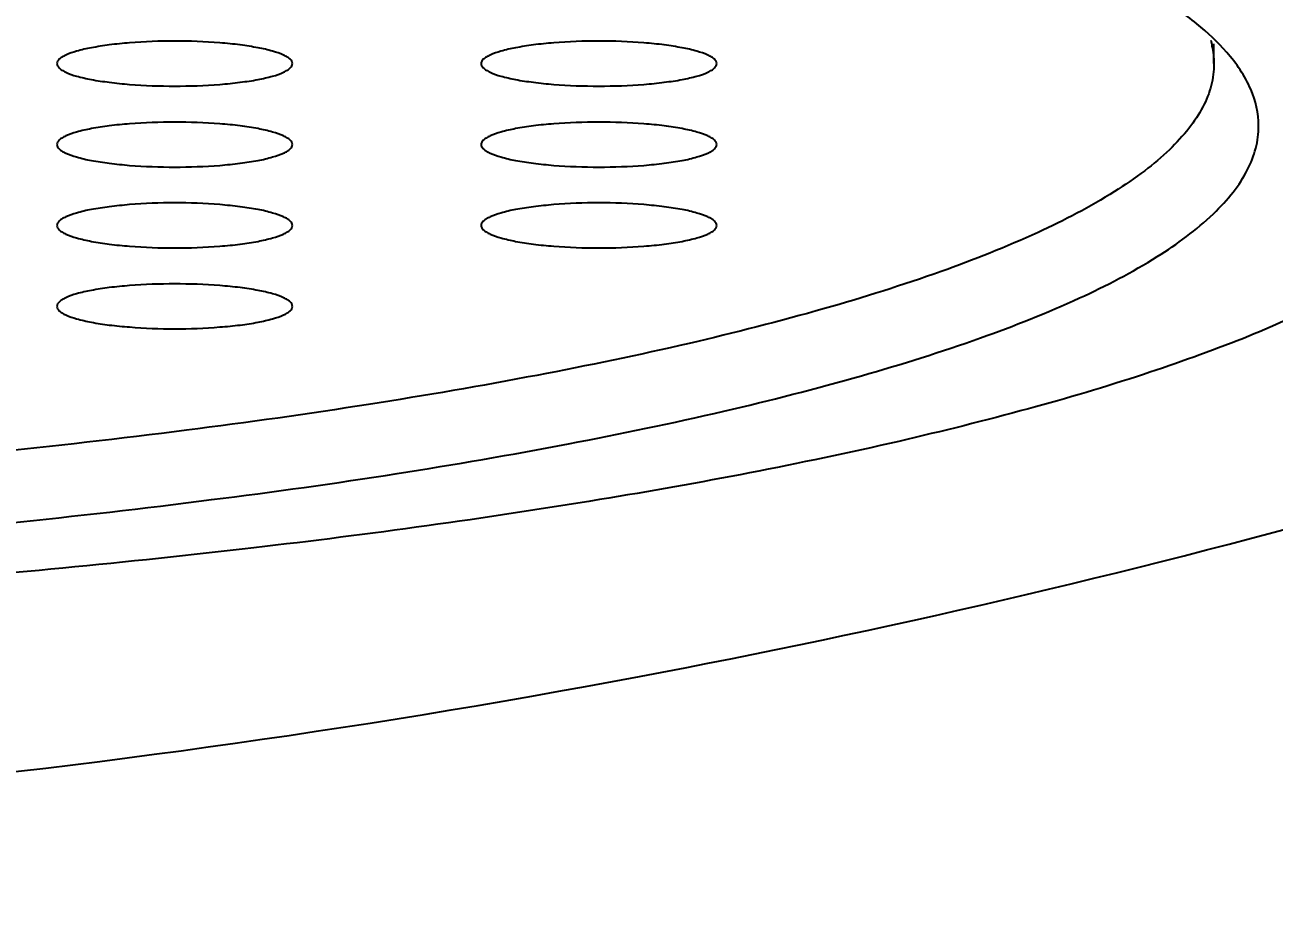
# Model space of a CAD drawing. Header units: millimetres. Extents: x 3817 to 4149, y 28263 to 28669.
# Drawn here: x 4086.34 to 4091.64, y 28547.47 to 28551.26 of the extents above; entities that cross this region are included whole.
import ezdxf

# ---------------------------------------------------------------- set-up
doc = ezdxf.new("R2010")
doc.units = ezdxf.units.MM
doc.styles.get("Standard").update_dxf_attribs({"font": ''})
doc.styles.get('Standard').set_extended_font_data('SimSun')
doc.dimstyles.new('副本 ISO-25-2bei', dxfattribs={"dimscale": 1.7, "dimtxt": 5, "dimasz": 5, "dimexe": 0.5, "dimexo": 0.625, "dimgap": 1, "dimtad": 1, "dimlfac": 0.0393, "dimdsep": 46, "dimtxsty": 'Standard', "dimcen": 2.5, "dimclrd": 1, "dimclre": 1, "dimclrt": 3, "dimadec": 0, "dimazin": 0, "dimtfac": 1, "dimtmove": 0, "dimatfit": 3, "dimfxl": 0, "dimarcsym": 0})

# ---------------------------------------------------------------- blocks, each defined once
blk = doc.blocks.new('*D6')
at = {"color": 1, "lineweight": -2, "transparency": 16777216}
for p, q in [((4082.6487, 28634.7321), (4148.4155, 28634.7321)), ((4147.5655, 28626.2321), (4147.5655, 28516.056)), ((4108.1262, 28507.556), (4148.4155, 28507.556))]:
    blk.add_line(p, q, dxfattribs=at)
at = {"color": 1, "transparency": 16777216}
for points in [[(4146.1489, 28626.2321), (4148.9822, 28626.2321), (4147.5655, 28634.7321)], [(4146.1489, 28516.056), (4148.9822, 28516.056), (4147.5655, 28507.556)]]:
    blk.add_solid(points, dxfattribs=at)
at = {"layer": 'Defpoints', "color": 0, "transparency": 16777216}
for p in [(4081.5862, 28634.7321), (4107.0637, 28507.556), (4147.5655, 28507.556)]:
    blk.add_point(p, dxfattribs=at)
at = {"color": 3, "transparency": 16777216, "insert": (4141.6155, 28571.144), "char_height": 8.5, "attachment_point": 5, "rotation": 90, "bg_fill": 3, "box_fill_scale": 1.1, "bg_fill_color": 256, "bg_fill_true_color": 13158600, "bg_fill_transparency": 0}
blk.add_mtext('127.2', dxfattribs=at)

msp = doc.modelspace()

# ---------------------------------------------------------------- linework, layer by layer
for points, knots in [([(4083.297, 28552.9053), (4084.01, 28552.8837), (4084.7219, 28552.8478), (4085.4328, 28552.7976), (4085.4328, 28552.7976), (4086.0935, 28552.7504), (4086.7541, 28552.6898), (4087.4127, 28552.6109), (4087.4127, 28552.6109), (4087.7153, 28552.5749), (4088.0169, 28552.5349), (4088.3185, 28552.4908), (4088.3185, 28552.4908), (4088.5986, 28552.4488), (4088.8786, 28552.4036), (4089.1577, 28552.3534), (4089.1577, 28552.3534), (4089.4121, 28552.3072), (4089.6665, 28552.2559), (4089.9188, 28552.2005), (4089.9188, 28552.2005), (4090.1455, 28552.1503), (4090.3723, 28552.0949), (4090.5959, 28552.0333), (4090.5959, 28552.0333), (4090.7939, 28551.98), (4090.9888, 28551.9205), (4091.1827, 28551.8548), (4091.1827, 28551.8548), (4091.3478, 28551.7984), (4091.512, 28551.7358), (4091.672, 28551.6661), (4091.672, 28551.6661), (4091.8043, 28551.6076), (4091.9346, 28551.543), (4092.0587, 28551.4681), (4092.0587, 28551.4681), (4092.1582, 28551.4086), (4092.2536, 28551.3419), (4092.3398, 28551.2639), (4092.3398, 28551.2639), (4092.3757, 28551.2321), (4092.4085, 28551.1972), (4092.4393, 28551.1603), (4092.4393, 28551.1603), (4092.467, 28551.1275), (4092.4916, 28551.0926), (4092.5122, 28551.0557), (4092.5122, 28551.0557), (4092.5306, 28551.0229), (4092.546, 28550.988), (4092.5573, 28550.951), (4092.5573, 28550.951), (4092.5665, 28550.9162), (4092.5727, 28550.8813), (4092.5737, 28550.8454), (4092.5737, 28550.8454), (4092.5747, 28550.8105), (4092.5706, 28550.7746), (4092.5635, 28550.7397), (4092.5635, 28550.7397), (4092.5542, 28550.7038), (4092.5409, 28550.6679), (4092.5245, 28550.6351), (4092.5245, 28550.6351), (4092.506, 28550.5982), (4092.4834, 28550.5633), (4092.4578, 28550.5304), (4092.4578, 28550.5304), (4092.4301, 28550.4935), (4092.3983, 28550.4586), (4092.3644, 28550.4258)], [0, 0, 0, 0, 0.055556, 0.055556, 0.055556, 0.055556, 0.111111, 0.111111, 0.111111, 0.111111, 0.166667, 0.166667, 0.166667, 0.166667, 0.222222, 0.222222, 0.222222, 0.222222, 0.277778, 0.277778, 0.277778, 0.277778, 0.333333, 0.333333, 0.333333, 0.333333, 0.388889, 0.388889, 0.388889, 0.388889, 0.444444, 0.444444, 0.444444, 0.444444, 0.5, 0.5, 0.5, 0.5, 0.555556, 0.555556, 0.555556, 0.555556, 0.611111, 0.611111, 0.611111, 0.611111, 0.666667, 0.666667, 0.666667, 0.666667, 0.722222, 0.722222, 0.722222, 0.722222, 0.777778, 0.777778, 0.777778, 0.777778, 0.833333, 0.833333, 0.833333, 0.833333, 0.888889, 0.888889, 0.888889, 0.888889, 0.944444, 0.944444, 0.944444, 0.944444, 1, 1, 1, 1]), ([(4091.4391, 28551.146), (4091.4012, 28551.1901), (4091.3581, 28551.2301), (4091.313, 28551.267), (4091.313, 28551.267), (4091.2596, 28551.3111), (4091.2032, 28551.3501), (4091.1447, 28551.387), (4091.1447, 28551.387), (4091.078, 28551.4291), (4091.0083, 28551.467), (4090.9375, 28551.504), (4090.9375, 28551.504), (4090.8565, 28551.545), (4090.7744, 28551.5819), (4090.6903, 28551.6178), (4090.6903, 28551.6178), (4090.4923, 28551.702), (4090.2892, 28551.7717), (4090.083, 28551.8353), (4090.083, 28551.8353), (4089.8357, 28551.9123), (4089.5854, 28551.9779), (4089.3331, 28552.0364), (4089.3331, 28552.0364), (4089.0417, 28552.1051), (4088.7484, 28552.1646), (4088.4539, 28552.218), (4088.4539, 28552.218), (4088.1226, 28552.2775), (4087.7912, 28552.3298), (4087.4589, 28552.3759), (4087.4589, 28552.3759), (4087.0947, 28552.4262), (4086.7305, 28552.4693), (4086.3653, 28552.5072), (4086.3653, 28552.5072), (4085.9745, 28552.5483), (4085.5826, 28552.5821), (4085.1907, 28552.6109)], [0, 0, 0, 0, 0.1, 0.1, 0.1, 0.1, 0.2, 0.2, 0.2, 0.2, 0.3, 0.3, 0.3, 0.3, 0.4, 0.4, 0.4, 0.4, 0.5, 0.5, 0.5, 0.5, 0.6, 0.6, 0.6, 0.6, 0.7, 0.7, 0.7, 0.7, 0.8, 0.8, 0.8, 0.8, 0.9, 0.9, 0.9, 0.9, 1, 1, 1, 1]), ([(4086.9778, 28551.1942), (4086.9141, 28551.1942), (4086.8505, 28551.1921), (4086.7869, 28551.187), (4086.7869, 28551.187), (4086.7582, 28551.1839), (4086.7295, 28551.1819), (4086.7008, 28551.1778), (4086.7008, 28551.1778), (4086.6751, 28551.1747), (4086.6495, 28551.1706), (4086.6249, 28551.1654), (4086.6249, 28551.1654), (4086.6033, 28551.1624), (4086.5828, 28551.1572), (4086.5623, 28551.1511), (4086.5623, 28551.1511), (4086.5469, 28551.147), (4086.5315, 28551.1418), (4086.5161, 28551.1347), (4086.5161, 28551.1347), (4086.511, 28551.1326), (4086.5048, 28551.1295), (4086.4997, 28551.1265), (4086.4997, 28551.1265), (4086.4956, 28551.1234), (4086.4915, 28551.1203), (4086.4884, 28551.1172), (4086.4884, 28551.1172), (4086.4833, 28551.1121), (4086.4782, 28551.1059), (4086.4782, 28551.0988)], [0, 0, 0, 0, 0.125, 0.125, 0.125, 0.125, 0.25, 0.25, 0.25, 0.25, 0.375, 0.375, 0.375, 0.375, 0.5, 0.5, 0.5, 0.5, 0.625, 0.625, 0.625, 0.625, 0.75, 0.75, 0.75, 0.75, 0.875, 0.875, 0.875, 0.875, 1, 1, 1, 1]), ([(4087.4773, 28551.0988), (4087.4773, 28551.1059), (4087.4732, 28551.1121), (4087.4681, 28551.1172), (4087.4681, 28551.1172), (4087.464, 28551.1203), (4087.4599, 28551.1234), (4087.4558, 28551.1265), (4087.4558, 28551.1265), (4087.4507, 28551.1295), (4087.4455, 28551.1326), (4087.4394, 28551.1347), (4087.4394, 28551.1347), (4087.425, 28551.1418), (4087.4096, 28551.147), (4087.3932, 28551.1511), (4087.3932, 28551.1511), (4087.3727, 28551.1572), (4087.3522, 28551.1624), (4087.3317, 28551.1654), (4087.3317, 28551.1654), (4087.306, 28551.1706), (4087.2814, 28551.1747), (4087.2558, 28551.1778), (4087.2558, 28551.1778), (4087.227, 28551.1819), (4087.1983, 28551.1839), (4087.1696, 28551.187), (4087.1696, 28551.187), (4087.106, 28551.1921), (4087.0414, 28551.1942), (4086.9778, 28551.1942)], [0, 0, 0, 0, 0.125, 0.125, 0.125, 0.125, 0.25, 0.25, 0.25, 0.25, 0.375, 0.375, 0.375, 0.375, 0.5, 0.5, 0.5, 0.5, 0.625, 0.625, 0.625, 0.625, 0.75, 0.75, 0.75, 0.75, 0.875, 0.875, 0.875, 0.875, 1, 1, 1, 1]), ([(4088.7771, 28551.1942), (4088.7124, 28551.1942), (4088.6488, 28551.1921), (4088.5852, 28551.187), (4088.5852, 28551.187), (4088.5565, 28551.1839), (4088.5278, 28551.1819), (4088.4991, 28551.1778), (4088.4991, 28551.1778), (4088.4734, 28551.1747), (4088.4488, 28551.1706), (4088.4232, 28551.1654), (4088.4232, 28551.1654), (4088.4026, 28551.1624), (4088.3821, 28551.1572), (4088.3616, 28551.1511), (4088.3616, 28551.1511), (4088.3452, 28551.147), (4088.3298, 28551.1418), (4088.3154, 28551.1347), (4088.3154, 28551.1347), (4088.3093, 28551.1326), (4088.3042, 28551.1295), (4088.299, 28551.1265), (4088.299, 28551.1265), (4088.2939, 28551.1234), (4088.2908, 28551.1203), (4088.2867, 28551.1172), (4088.2867, 28551.1172), (4088.2816, 28551.1121), (4088.2775, 28551.1059), (4088.2775, 28551.0988)], [0, 0, 0, 0, 0.125, 0.125, 0.125, 0.125, 0.25, 0.25, 0.25, 0.25, 0.375, 0.375, 0.375, 0.375, 0.5, 0.5, 0.5, 0.5, 0.625, 0.625, 0.625, 0.625, 0.75, 0.75, 0.75, 0.75, 0.875, 0.875, 0.875, 0.875, 1, 1, 1, 1]), ([(4089.2767, 28551.0988), (4089.2767, 28551.1059), (4089.2715, 28551.1121), (4089.2664, 28551.1172), (4089.2664, 28551.1172), (4089.2633, 28551.1203), (4089.2592, 28551.1234), (4089.2551, 28551.1265), (4089.2551, 28551.1265), (4089.25, 28551.1295), (4089.2438, 28551.1326), (4089.2387, 28551.1347), (4089.2387, 28551.1347), (4089.2233, 28551.1418), (4089.2079, 28551.147), (4089.1925, 28551.1511), (4089.1925, 28551.1511), (4089.172, 28551.1572), (4089.1505, 28551.1624), (4089.13, 28551.1654), (4089.13, 28551.1654), (4089.1053, 28551.1706), (4089.0797, 28551.1747), (4089.0541, 28551.1778), (4089.0541, 28551.1778), (4089.0253, 28551.1819), (4088.9966, 28551.1839), (4088.9679, 28551.187), (4088.9679, 28551.187), (4088.9043, 28551.1921), (4088.8407, 28551.1942), (4088.7771, 28551.1942)], [0, 0, 0, 0, 0.125, 0.125, 0.125, 0.125, 0.25, 0.25, 0.25, 0.25, 0.375, 0.375, 0.375, 0.375, 0.5, 0.5, 0.5, 0.5, 0.625, 0.625, 0.625, 0.625, 0.75, 0.75, 0.75, 0.75, 0.875, 0.875, 0.875, 0.875, 1, 1, 1, 1]), ([(4091.3714, 28551.1983), (4091.3735, 28551.1901), (4091.3755, 28551.1819), (4091.3766, 28551.1726), (4091.3766, 28551.1726), (4091.3817, 28551.149), (4091.3848, 28551.1234), (4091.3848, 28551.0988)], [0, 0, 0, 0, 0.5, 0.5, 0.5, 0.5, 1, 1, 1, 1]), ([(4091.5745, 28550.8341), (4091.5745, 28550.8874), (4091.5622, 28550.9408), (4091.5407, 28550.99), (4091.5407, 28550.99), (4091.5161, 28551.0475), (4091.4802, 28551.0998), (4091.4391, 28551.146)], [0, 0, 0, 0, 0.5, 0.5, 0.5, 0.5, 1, 1, 1, 1]), ([(4091.3848, 28551.0988), (4091.3848, 28551.068), (4091.3807, 28551.0362), (4091.3735, 28551.0064), (4091.3735, 28551.0064), (4091.3653, 28550.9746), (4091.353, 28550.9439), (4091.3376, 28550.9151), (4091.3376, 28550.9151), (4091.3212, 28550.8833), (4091.3006, 28550.8526), (4091.2791, 28550.8238), (4091.2791, 28550.8238), (4091.2535, 28550.792), (4091.2258, 28550.7623), (4091.196, 28550.7336), (4091.196, 28550.7336), (4091.1632, 28550.7018), (4091.1273, 28550.672), (4091.0914, 28550.6443), (4091.0914, 28550.6443), (4091.0493, 28550.6125), (4091.0062, 28550.5838), (4090.9631, 28550.5561), (4090.9631, 28550.5561), (4090.8595, 28550.4904), (4090.7498, 28550.434), (4090.639, 28550.3827), (4090.639, 28550.3827), (4090.5046, 28550.3212), (4090.3661, 28550.2668), (4090.2276, 28550.2165), (4090.2276, 28550.2165), (4090.0645, 28550.1591), (4089.8993, 28550.1068), (4089.7332, 28550.0596), (4089.7332, 28550.0596), (4089.5434, 28550.0052), (4089.3515, 28549.957), (4089.1597, 28549.9119), (4089.1597, 28549.9119), (4088.9453, 28549.8626), (4088.7299, 28549.8175), (4088.5134, 28549.7765), (4088.5134, 28549.7765), (4088.2765, 28549.7313), (4088.0395, 28549.6903), (4087.8005, 28549.6534), (4087.8005, 28549.6534), (4087.544, 28549.6123), (4087.2865, 28549.5764), (4087.028, 28549.5436), (4087.028, 28549.5436), (4086.4648, 28549.4718), (4085.8996, 28549.4154), (4085.3333, 28549.3712), (4085.3333, 28549.3712), (4084.7209, 28549.323), (4084.1075, 28549.2882), (4083.494, 28549.2646), (4083.494, 28549.2646), (4082.857, 28549.2399), (4082.2199, 28549.2287), (4081.5818, 28549.2287)], [0, 0, 0, 0, 0.0625, 0.0625, 0.0625, 0.0625, 0.125, 0.125, 0.125, 0.125, 0.1875, 0.1875, 0.1875, 0.1875, 0.25, 0.25, 0.25, 0.25, 0.3125, 0.3125, 0.3125, 0.3125, 0.375, 0.375, 0.375, 0.375, 0.4375, 0.4375, 0.4375, 0.4375, 0.5, 0.5, 0.5, 0.5, 0.5625, 0.5625, 0.5625, 0.5625, 0.625, 0.625, 0.625, 0.625, 0.6875, 0.6875, 0.6875, 0.6875, 0.75, 0.75, 0.75, 0.75, 0.8125, 0.8125, 0.8125, 0.8125, 0.875, 0.875, 0.875, 0.875, 0.9375, 0.9375, 0.9375, 0.9375, 1, 1, 1, 1]), ([(4086.4782, 28551.0988), (4086.4782, 28551.0916), (4086.4833, 28551.0854), (4086.4884, 28551.0803), (4086.4884, 28551.0803), (4086.4915, 28551.0762), (4086.4956, 28551.0731), (4086.4997, 28551.0711), (4086.4997, 28551.0711), (4086.5048, 28551.068), (4086.511, 28551.0649), (4086.5161, 28551.0618), (4086.5161, 28551.0618), (4086.5315, 28551.0547), (4086.5469, 28551.0495), (4086.5623, 28551.0454), (4086.5623, 28551.0454), (4086.5828, 28551.0403), (4086.6033, 28551.0352), (4086.6249, 28551.0311), (4086.6249, 28551.0311), (4086.6495, 28551.0259), (4086.6751, 28551.0229), (4086.7008, 28551.0198), (4086.7008, 28551.0198), (4086.7295, 28551.0157), (4086.7582, 28551.0126), (4086.7869, 28551.0105), (4086.7869, 28551.0105), (4086.8505, 28551.0054), (4086.9141, 28551.0034), (4086.9778, 28551.0034)], [0, 0, 0, 0, 0.125, 0.125, 0.125, 0.125, 0.25, 0.25, 0.25, 0.25, 0.375, 0.375, 0.375, 0.375, 0.5, 0.5, 0.5, 0.5, 0.625, 0.625, 0.625, 0.625, 0.75, 0.75, 0.75, 0.75, 0.875, 0.875, 0.875, 0.875, 1, 1, 1, 1]), ([(4086.9778, 28551.0034), (4087.0414, 28551.0034), (4087.106, 28551.0054), (4087.1696, 28551.0105), (4087.1696, 28551.0105), (4087.1983, 28551.0126), (4087.227, 28551.0157), (4087.2558, 28551.0198), (4087.2558, 28551.0198), (4087.2814, 28551.0229), (4087.306, 28551.0259), (4087.3317, 28551.0311), (4087.3317, 28551.0311), (4087.3522, 28551.0352), (4087.3727, 28551.0403), (4087.3932, 28551.0454), (4087.3932, 28551.0454), (4087.4096, 28551.0495), (4087.425, 28551.0547), (4087.4394, 28551.0618), (4087.4394, 28551.0618), (4087.4455, 28551.0649), (4087.4507, 28551.068), (4087.4558, 28551.0711), (4087.4558, 28551.0711), (4087.4599, 28551.0731), (4087.464, 28551.0762), (4087.4681, 28551.0803), (4087.4681, 28551.0803), (4087.4732, 28551.0854), (4087.4773, 28551.0916), (4087.4773, 28551.0988)], [0, 0, 0, 0, 0.125, 0.125, 0.125, 0.125, 0.25, 0.25, 0.25, 0.25, 0.375, 0.375, 0.375, 0.375, 0.5, 0.5, 0.5, 0.5, 0.625, 0.625, 0.625, 0.625, 0.75, 0.75, 0.75, 0.75, 0.875, 0.875, 0.875, 0.875, 1, 1, 1, 1]), ([(4088.2775, 28551.0988), (4088.2775, 28551.0916), (4088.2816, 28551.0854), (4088.2867, 28551.0803), (4088.2867, 28551.0803), (4088.2908, 28551.0762), (4088.2939, 28551.0731), (4088.299, 28551.0711), (4088.299, 28551.0711), (4088.3042, 28551.068), (4088.3093, 28551.0649), (4088.3154, 28551.0618), (4088.3154, 28551.0618), (4088.3298, 28551.0547), (4088.3452, 28551.0495), (4088.3616, 28551.0454), (4088.3616, 28551.0454), (4088.3821, 28551.0403), (4088.4026, 28551.0352), (4088.4232, 28551.0311), (4088.4232, 28551.0311), (4088.4488, 28551.0259), (4088.4734, 28551.0229), (4088.4991, 28551.0198), (4088.4991, 28551.0198), (4088.5278, 28551.0157), (4088.5565, 28551.0126), (4088.5852, 28551.0105), (4088.5852, 28551.0105), (4088.6488, 28551.0054), (4088.7124, 28551.0034), (4088.7771, 28551.0034)], [0, 0, 0, 0, 0.125, 0.125, 0.125, 0.125, 0.25, 0.25, 0.25, 0.25, 0.375, 0.375, 0.375, 0.375, 0.5, 0.5, 0.5, 0.5, 0.625, 0.625, 0.625, 0.625, 0.75, 0.75, 0.75, 0.75, 0.875, 0.875, 0.875, 0.875, 1, 1, 1, 1]), ([(4088.7771, 28551.0034), (4088.8407, 28551.0034), (4088.9043, 28551.0054), (4088.9679, 28551.0105), (4088.9679, 28551.0105), (4088.9966, 28551.0126), (4089.0253, 28551.0157), (4089.0541, 28551.0198), (4089.0541, 28551.0198), (4089.0797, 28551.0229), (4089.1053, 28551.0259), (4089.13, 28551.0311), (4089.13, 28551.0311), (4089.1505, 28551.0352), (4089.172, 28551.0403), (4089.1925, 28551.0454), (4089.1925, 28551.0454), (4089.2079, 28551.0495), (4089.2233, 28551.0547), (4089.2387, 28551.0618), (4089.2387, 28551.0618), (4089.2438, 28551.0649), (4089.25, 28551.068), (4089.2551, 28551.0711), (4089.2551, 28551.0711), (4089.2592, 28551.0731), (4089.2633, 28551.0762), (4089.2664, 28551.0803), (4089.2664, 28551.0803), (4089.2715, 28551.0854), (4089.2767, 28551.0916), (4089.2767, 28551.0988)], [0, 0, 0, 0, 0.125, 0.125, 0.125, 0.125, 0.25, 0.25, 0.25, 0.25, 0.375, 0.375, 0.375, 0.375, 0.5, 0.5, 0.5, 0.5, 0.625, 0.625, 0.625, 0.625, 0.75, 0.75, 0.75, 0.75, 0.875, 0.875, 0.875, 0.875, 1, 1, 1, 1]), ([(4081.5818, 28548.9281), (4082.2322, 28548.9281), (4082.8816, 28548.9394), (4083.5309, 28548.964), (4083.5309, 28548.964), (4084.1567, 28548.9876), (4084.7814, 28549.0235), (4085.4062, 28549.0727), (4085.4062, 28549.0727), (4085.9827, 28549.1179), (4086.5592, 28549.1753), (4087.1337, 28549.2492), (4087.1337, 28549.2492), (4087.3963, 28549.282), (4087.6589, 28549.3189), (4087.9215, 28549.36), (4087.9215, 28549.36), (4088.1636, 28549.3979), (4088.4067, 28549.44), (4088.6478, 28549.4861), (4088.6478, 28549.4861), (4088.8684, 28549.5282), (4089.0879, 28549.5733), (4089.3064, 28549.6246), (4089.3064, 28549.6246), (4089.5023, 28549.6698), (4089.6973, 28549.72), (4089.8901, 28549.7744), (4089.8901, 28549.7744), (4090.0604, 28549.8236), (4090.2286, 28549.876), (4090.3948, 28549.9355), (4090.3948, 28549.9355), (4090.5364, 28549.9857), (4090.6769, 28550.0411), (4090.8144, 28550.1047), (4090.8144, 28550.1047), (4090.9272, 28550.156), (4091.038, 28550.2135), (4091.1447, 28550.2801), (4091.1447, 28550.2801), (4091.2288, 28550.3335), (4091.3109, 28550.393), (4091.3827, 28550.4617), (4091.3827, 28550.4617), (4091.4125, 28550.4904), (4091.4412, 28550.5212), (4091.4668, 28550.554), (4091.4668, 28550.554), (4091.4894, 28550.5828), (4091.5099, 28550.6146), (4091.5263, 28550.6474), (4091.5263, 28550.6474), (4091.5417, 28550.6761), (4091.554, 28550.7079), (4091.5622, 28550.7397), (4091.5622, 28550.7397), (4091.5704, 28550.7705), (4091.5745, 28550.8023), (4091.5745, 28550.8341)], [0, 0, 0, 0, 0.066667, 0.066667, 0.066667, 0.066667, 0.133333, 0.133333, 0.133333, 0.133333, 0.2, 0.2, 0.2, 0.2, 0.266667, 0.266667, 0.266667, 0.266667, 0.333333, 0.333333, 0.333333, 0.333333, 0.4, 0.4, 0.4, 0.4, 0.466667, 0.466667, 0.466667, 0.466667, 0.533333, 0.533333, 0.533333, 0.533333, 0.6, 0.6, 0.6, 0.6, 0.666667, 0.666667, 0.666667, 0.666667, 0.733333, 0.733333, 0.733333, 0.733333, 0.8, 0.8, 0.8, 0.8, 0.866667, 0.866667, 0.866667, 0.866667, 0.933333, 0.933333, 0.933333, 0.933333, 1, 1, 1, 1]), ([(4086.9778, 28550.8505), (4086.9141, 28550.8505), (4086.8505, 28550.8485), (4086.7869, 28550.8433), (4086.7869, 28550.8433), (4086.7582, 28550.8413), (4086.7295, 28550.8382), (4086.7008, 28550.8351), (4086.7008, 28550.8351), (4086.6751, 28550.831), (4086.6495, 28550.8279), (4086.6249, 28550.8228), (4086.6249, 28550.8228), (4086.6033, 28550.8187), (4086.5828, 28550.8146), (4086.5623, 28550.8085), (4086.5623, 28550.8085), (4086.5469, 28550.8043), (4086.5315, 28550.7992), (4086.5161, 28550.792), (4086.5161, 28550.792), (4086.511, 28550.789), (4086.5048, 28550.7859), (4086.4997, 28550.7828), (4086.4997, 28550.7828), (4086.4956, 28550.7808), (4086.4915, 28550.7777), (4086.4884, 28550.7736), (4086.4884, 28550.7736), (4086.4833, 28550.7684), (4086.4782, 28550.7623), (4086.4782, 28550.7551)], [0, 0, 0, 0, 0.125, 0.125, 0.125, 0.125, 0.25, 0.25, 0.25, 0.25, 0.375, 0.375, 0.375, 0.375, 0.5, 0.5, 0.5, 0.5, 0.625, 0.625, 0.625, 0.625, 0.75, 0.75, 0.75, 0.75, 0.875, 0.875, 0.875, 0.875, 1, 1, 1, 1]), ([(4087.4773, 28550.7551), (4087.4773, 28550.7623), (4087.4732, 28550.7695), (4087.4681, 28550.7736), (4087.4681, 28550.7736), (4087.464, 28550.7777), (4087.4599, 28550.7808), (4087.4558, 28550.7828), (4087.4558, 28550.7828), (4087.4507, 28550.7859), (4087.4455, 28550.789), (4087.4394, 28550.792), (4087.4394, 28550.792), (4087.425, 28550.7992), (4087.4096, 28550.8043), (4087.3932, 28550.8085), (4087.3932, 28550.8085), (4087.3727, 28550.8146), (4087.3522, 28550.8187), (4087.3317, 28550.8228), (4087.3317, 28550.8228), (4087.306, 28550.8279), (4087.2814, 28550.831), (4087.2558, 28550.8351), (4087.2558, 28550.8351), (4087.227, 28550.8382), (4087.1983, 28550.8413), (4087.1696, 28550.8433), (4087.1696, 28550.8433), (4087.106, 28550.8485), (4087.0414, 28550.8505), (4086.9778, 28550.8505)], [0, 0, 0, 0, 0.125, 0.125, 0.125, 0.125, 0.25, 0.25, 0.25, 0.25, 0.375, 0.375, 0.375, 0.375, 0.5, 0.5, 0.5, 0.5, 0.625, 0.625, 0.625, 0.625, 0.75, 0.75, 0.75, 0.75, 0.875, 0.875, 0.875, 0.875, 1, 1, 1, 1]), ([(4088.7771, 28550.8505), (4088.7124, 28550.8505), (4088.6488, 28550.8485), (4088.5852, 28550.8433), (4088.5852, 28550.8433), (4088.5565, 28550.8413), (4088.5278, 28550.8382), (4088.4991, 28550.8351), (4088.4991, 28550.8351), (4088.4734, 28550.831), (4088.4488, 28550.8279), (4088.4232, 28550.8228), (4088.4232, 28550.8228), (4088.4026, 28550.8187), (4088.3821, 28550.8146), (4088.3616, 28550.8085), (4088.3616, 28550.8085), (4088.3452, 28550.8043), (4088.3298, 28550.7992), (4088.3154, 28550.792), (4088.3154, 28550.792), (4088.3093, 28550.789), (4088.3042, 28550.7859), (4088.299, 28550.7828), (4088.299, 28550.7828), (4088.2939, 28550.7808), (4088.2908, 28550.7777), (4088.2867, 28550.7736), (4088.2867, 28550.7736), (4088.2816, 28550.7684), (4088.2775, 28550.7623), (4088.2775, 28550.7551)], [0, 0, 0, 0, 0.125, 0.125, 0.125, 0.125, 0.25, 0.25, 0.25, 0.25, 0.375, 0.375, 0.375, 0.375, 0.5, 0.5, 0.5, 0.5, 0.625, 0.625, 0.625, 0.625, 0.75, 0.75, 0.75, 0.75, 0.875, 0.875, 0.875, 0.875, 1, 1, 1, 1]), ([(4089.2767, 28550.7551), (4089.2767, 28550.7623), (4089.2715, 28550.7695), (4089.2664, 28550.7736), (4089.2664, 28550.7736), (4089.2633, 28550.7777), (4089.2592, 28550.7808), (4089.2551, 28550.7828), (4089.2551, 28550.7828), (4089.25, 28550.7859), (4089.2438, 28550.789), (4089.2387, 28550.792), (4089.2387, 28550.792), (4089.2233, 28550.7992), (4089.2079, 28550.8043), (4089.1925, 28550.8085), (4089.1925, 28550.8085), (4089.172, 28550.8146), (4089.1505, 28550.8187), (4089.13, 28550.8228), (4089.13, 28550.8228), (4089.1053, 28550.8279), (4089.0797, 28550.831), (4089.0541, 28550.8351), (4089.0541, 28550.8351), (4089.0253, 28550.8382), (4088.9966, 28550.8413), (4088.9679, 28550.8433), (4088.9679, 28550.8433), (4088.9043, 28550.8485), (4088.8407, 28550.8505), (4088.7771, 28550.8505)], [0, 0, 0, 0, 0.125, 0.125, 0.125, 0.125, 0.25, 0.25, 0.25, 0.25, 0.375, 0.375, 0.375, 0.375, 0.5, 0.5, 0.5, 0.5, 0.625, 0.625, 0.625, 0.625, 0.75, 0.75, 0.75, 0.75, 0.875, 0.875, 0.875, 0.875, 1, 1, 1, 1]), ([(4086.4782, 28550.7551), (4086.4782, 28550.7479), (4086.4833, 28550.7418), (4086.4884, 28550.7366), (4086.4884, 28550.7366), (4086.4915, 28550.7336), (4086.4956, 28550.7305), (4086.4997, 28550.7274), (4086.4997, 28550.7274), (4086.5048, 28550.7243), (4086.511, 28550.7213), (4086.5161, 28550.7192), (4086.5161, 28550.7192), (4086.5315, 28550.712), (4086.5469, 28550.7069), (4086.5623, 28550.7028), (4086.5623, 28550.7028), (4086.5828, 28550.6966), (4086.6033, 28550.6915), (4086.6249, 28550.6884), (4086.6249, 28550.6884), (4086.6495, 28550.6833), (4086.6751, 28550.6792), (4086.7008, 28550.6761), (4086.7008, 28550.6761), (4086.7295, 28550.672), (4086.7582, 28550.67), (4086.7869, 28550.6669), (4086.7869, 28550.6669), (4086.8505, 28550.6628), (4086.9141, 28550.6597), (4086.9778, 28550.6597)], [0, 0, 0, 0, 0.125, 0.125, 0.125, 0.125, 0.25, 0.25, 0.25, 0.25, 0.375, 0.375, 0.375, 0.375, 0.5, 0.5, 0.5, 0.5, 0.625, 0.625, 0.625, 0.625, 0.75, 0.75, 0.75, 0.75, 0.875, 0.875, 0.875, 0.875, 1, 1, 1, 1]), ([(4086.9778, 28550.6597), (4087.0414, 28550.6597), (4087.106, 28550.6628), (4087.1696, 28550.6669), (4087.1696, 28550.6669), (4087.1983, 28550.67), (4087.227, 28550.672), (4087.2558, 28550.6761), (4087.2558, 28550.6761), (4087.2814, 28550.6792), (4087.306, 28550.6833), (4087.3317, 28550.6884), (4087.3317, 28550.6884), (4087.3522, 28550.6915), (4087.3727, 28550.6966), (4087.3932, 28550.7028), (4087.3932, 28550.7028), (4087.4096, 28550.7069), (4087.425, 28550.712), (4087.4394, 28550.7192), (4087.4394, 28550.7192), (4087.4455, 28550.7213), (4087.4507, 28550.7243), (4087.4558, 28550.7274), (4087.4558, 28550.7274), (4087.4599, 28550.7305), (4087.464, 28550.7336), (4087.4681, 28550.7366), (4087.4681, 28550.7366), (4087.4732, 28550.7418), (4087.4773, 28550.749), (4087.4773, 28550.7551)], [0, 0, 0, 0, 0.125, 0.125, 0.125, 0.125, 0.25, 0.25, 0.25, 0.25, 0.375, 0.375, 0.375, 0.375, 0.5, 0.5, 0.5, 0.5, 0.625, 0.625, 0.625, 0.625, 0.75, 0.75, 0.75, 0.75, 0.875, 0.875, 0.875, 0.875, 1, 1, 1, 1]), ([(4088.2775, 28550.7551), (4088.2775, 28550.7479), (4088.2816, 28550.7418), (4088.2867, 28550.7366), (4088.2867, 28550.7366), (4088.2908, 28550.7336), (4088.2939, 28550.7305), (4088.299, 28550.7274), (4088.299, 28550.7274), (4088.3042, 28550.7243), (4088.3093, 28550.7213), (4088.3154, 28550.7192), (4088.3154, 28550.7192), (4088.3298, 28550.712), (4088.3452, 28550.7069), (4088.3616, 28550.7028), (4088.3616, 28550.7028), (4088.3821, 28550.6966), (4088.4026, 28550.6915), (4088.4232, 28550.6884), (4088.4232, 28550.6884), (4088.4488, 28550.6833), (4088.4734, 28550.6792), (4088.4991, 28550.6761), (4088.4991, 28550.6761), (4088.5278, 28550.672), (4088.5565, 28550.67), (4088.5852, 28550.6669), (4088.5852, 28550.6669), (4088.6488, 28550.6628), (4088.7124, 28550.6597), (4088.7771, 28550.6597)], [0, 0, 0, 0, 0.125, 0.125, 0.125, 0.125, 0.25, 0.25, 0.25, 0.25, 0.375, 0.375, 0.375, 0.375, 0.5, 0.5, 0.5, 0.5, 0.625, 0.625, 0.625, 0.625, 0.75, 0.75, 0.75, 0.75, 0.875, 0.875, 0.875, 0.875, 1, 1, 1, 1]), ([(4088.7771, 28550.6597), (4088.8407, 28550.6597), (4088.9043, 28550.6628), (4088.9679, 28550.6669), (4088.9679, 28550.6669), (4088.9966, 28550.67), (4089.0253, 28550.672), (4089.0541, 28550.6761), (4089.0541, 28550.6761), (4089.0797, 28550.6792), (4089.1053, 28550.6833), (4089.13, 28550.6884), (4089.13, 28550.6884), (4089.1505, 28550.6915), (4089.172, 28550.6966), (4089.1925, 28550.7028), (4089.1925, 28550.7028), (4089.2079, 28550.7069), (4089.2233, 28550.712), (4089.2387, 28550.7192), (4089.2387, 28550.7192), (4089.2438, 28550.7213), (4089.25, 28550.7243), (4089.2551, 28550.7274), (4089.2551, 28550.7274), (4089.2592, 28550.7305), (4089.2633, 28550.7336), (4089.2664, 28550.7366), (4089.2664, 28550.7366), (4089.2715, 28550.7418), (4089.2767, 28550.749), (4089.2767, 28550.7551)], [0, 0, 0, 0, 0.125, 0.125, 0.125, 0.125, 0.25, 0.25, 0.25, 0.25, 0.375, 0.375, 0.375, 0.375, 0.5, 0.5, 0.5, 0.5, 0.625, 0.625, 0.625, 0.625, 0.75, 0.75, 0.75, 0.75, 0.875, 0.875, 0.875, 0.875, 1, 1, 1, 1]), ([(4086.9778, 28550.5079), (4086.9141, 28550.5079), (4086.8505, 28550.5058), (4086.7869, 28550.5007), (4086.7869, 28550.5007), (4086.7582, 28550.4976), (4086.7295, 28550.4956), (4086.7008, 28550.4915), (4086.7008, 28550.4915), (4086.6751, 28550.4884), (4086.6495, 28550.4843), (4086.6249, 28550.4802), (4086.6249, 28550.4802), (4086.6033, 28550.4761), (4086.5828, 28550.471), (4086.5623, 28550.4648), (4086.5623, 28550.4648), (4086.5469, 28550.4607), (4086.5315, 28550.4556), (4086.5161, 28550.4484), (4086.5161, 28550.4484), (4086.511, 28550.4463), (4086.5048, 28550.4433), (4086.4997, 28550.4402), (4086.4997, 28550.4402), (4086.4956, 28550.4371), (4086.4915, 28550.434), (4086.4884, 28550.4309), (4086.4884, 28550.4309), (4086.4833, 28550.4258), (4086.4782, 28550.4197), (4086.4782, 28550.4125)], [0, 0, 0, 0, 0.125, 0.125, 0.125, 0.125, 0.25, 0.25, 0.25, 0.25, 0.375, 0.375, 0.375, 0.375, 0.5, 0.5, 0.5, 0.5, 0.625, 0.625, 0.625, 0.625, 0.75, 0.75, 0.75, 0.75, 0.875, 0.875, 0.875, 0.875, 1, 1, 1, 1]), ([(4087.4773, 28550.4125), (4087.4773, 28550.4197), (4087.4732, 28550.4258), (4087.4681, 28550.4309), (4087.4681, 28550.4309), (4087.464, 28550.434), (4087.4599, 28550.4371), (4087.4558, 28550.4402), (4087.4558, 28550.4402), (4087.4507, 28550.4433), (4087.4455, 28550.4463), (4087.4394, 28550.4484), (4087.4394, 28550.4484), (4087.425, 28550.4556), (4087.4096, 28550.4607), (4087.3932, 28550.4648), (4087.3932, 28550.4648), (4087.3727, 28550.471), (4087.3522, 28550.4761), (4087.3317, 28550.4802), (4087.3317, 28550.4802), (4087.306, 28550.4843), (4087.2814, 28550.4884), (4087.2558, 28550.4915), (4087.2558, 28550.4915), (4087.227, 28550.4956), (4087.1983, 28550.4976), (4087.1696, 28550.5007), (4087.1696, 28550.5007), (4087.106, 28550.5058), (4087.0414, 28550.5079), (4086.9778, 28550.5079)], [0, 0, 0, 0, 0.125, 0.125, 0.125, 0.125, 0.25, 0.25, 0.25, 0.25, 0.375, 0.375, 0.375, 0.375, 0.5, 0.5, 0.5, 0.5, 0.625, 0.625, 0.625, 0.625, 0.75, 0.75, 0.75, 0.75, 0.875, 0.875, 0.875, 0.875, 1, 1, 1, 1]), ([(4088.7771, 28550.5079), (4088.7124, 28550.5079), (4088.6488, 28550.5058), (4088.5852, 28550.5007), (4088.5852, 28550.5007), (4088.5565, 28550.4976), (4088.5278, 28550.4956), (4088.4991, 28550.4915), (4088.4991, 28550.4915), (4088.4734, 28550.4884), (4088.4488, 28550.4843), (4088.4232, 28550.4802), (4088.4232, 28550.4802), (4088.4026, 28550.4761), (4088.3821, 28550.471), (4088.3616, 28550.4648), (4088.3616, 28550.4648), (4088.3452, 28550.4607), (4088.3298, 28550.4556), (4088.3154, 28550.4484), (4088.3154, 28550.4484), (4088.3093, 28550.4463), (4088.3042, 28550.4433), (4088.299, 28550.4402), (4088.299, 28550.4402), (4088.2939, 28550.4371), (4088.2908, 28550.434), (4088.2867, 28550.4309), (4088.2867, 28550.4309), (4088.2816, 28550.4258), (4088.2775, 28550.4197), (4088.2775, 28550.4125)], [0, 0, 0, 0, 0.125, 0.125, 0.125, 0.125, 0.25, 0.25, 0.25, 0.25, 0.375, 0.375, 0.375, 0.375, 0.5, 0.5, 0.5, 0.5, 0.625, 0.625, 0.625, 0.625, 0.75, 0.75, 0.75, 0.75, 0.875, 0.875, 0.875, 0.875, 1, 1, 1, 1]), ([(4089.2767, 28550.4125), (4089.2767, 28550.4197), (4089.2715, 28550.4258), (4089.2664, 28550.4309), (4089.2664, 28550.4309), (4089.2633, 28550.434), (4089.2592, 28550.4371), (4089.2551, 28550.4402), (4089.2551, 28550.4402), (4089.25, 28550.4433), (4089.2438, 28550.4463), (4089.2387, 28550.4484), (4089.2387, 28550.4484), (4089.2233, 28550.4556), (4089.2079, 28550.4607), (4089.1925, 28550.4648), (4089.1925, 28550.4648), (4089.172, 28550.471), (4089.1505, 28550.4761), (4089.13, 28550.4802), (4089.13, 28550.4802), (4089.1053, 28550.4843), (4089.0797, 28550.4884), (4089.0541, 28550.4915), (4089.0541, 28550.4915), (4089.0253, 28550.4956), (4088.9966, 28550.4976), (4088.9679, 28550.5007), (4088.9679, 28550.5007), (4088.9043, 28550.5058), (4088.8407, 28550.5079), (4088.7771, 28550.5079)], [0, 0, 0, 0, 0.125, 0.125, 0.125, 0.125, 0.25, 0.25, 0.25, 0.25, 0.375, 0.375, 0.375, 0.375, 0.5, 0.5, 0.5, 0.5, 0.625, 0.625, 0.625, 0.625, 0.75, 0.75, 0.75, 0.75, 0.875, 0.875, 0.875, 0.875, 1, 1, 1, 1]), ([(4092.3644, 28550.4258), (4092.2988, 28550.3632), (4092.227, 28550.3078), (4092.1511, 28550.2576), (4092.1511, 28550.2576), (4092.0598, 28550.1971), (4091.9633, 28550.1427), (4091.8659, 28550.0934), (4091.8659, 28550.0934), (4091.75, 28550.035), (4091.631, 28549.9827), (4091.5099, 28549.9334), (4091.5099, 28549.9334), (4091.3704, 28549.878), (4091.2288, 28549.8277), (4091.0862, 28549.7806), (4091.0862, 28549.7806), (4090.9252, 28549.7272), (4090.7621, 28549.679), (4090.5979, 28549.6349), (4090.5979, 28549.6349), (4090.4164, 28549.5846), (4090.2327, 28549.5395), (4090.0481, 28549.4964), (4090.0481, 28549.4964), (4089.6285, 28549.4), (4089.2049, 28549.3189), (4088.7791, 28549.2492), (4088.7791, 28549.2492), (4088.2929, 28549.1692), (4087.8036, 28549.1015), (4087.3142, 28549.045), (4087.3142, 28549.045), (4086.7746, 28548.9814), (4086.234, 28548.9312), (4085.6924, 28548.8891), (4085.6924, 28548.8891), (4085.1159, 28548.845), (4084.5373, 28548.8111), (4083.9587, 28548.7865), (4083.9587, 28548.7865), (4083.3596, 28548.7609), (4082.7605, 28548.7455), (4082.1604, 28548.7404)], [0, 0, 0, 0, 0.090909, 0.090909, 0.090909, 0.090909, 0.181818, 0.181818, 0.181818, 0.181818, 0.272727, 0.272727, 0.272727, 0.272727, 0.363636, 0.363636, 0.363636, 0.363636, 0.454545, 0.454545, 0.454545, 0.454545, 0.545455, 0.545455, 0.545455, 0.545455, 0.636364, 0.636364, 0.636364, 0.636364, 0.727273, 0.727273, 0.727273, 0.727273, 0.818182, 0.818182, 0.818182, 0.818182, 0.909091, 0.909091, 0.909091, 0.909091, 1, 1, 1, 1]), ([(4086.4782, 28550.4125), (4086.4782, 28550.4053), (4086.4833, 28550.3991), (4086.4884, 28550.394), (4086.4884, 28550.394), (4086.4915, 28550.3899), (4086.4956, 28550.3868), (4086.4997, 28550.3848), (4086.4997, 28550.3848), (4086.5048, 28550.3817), (4086.511, 28550.3786), (4086.5161, 28550.3755), (4086.5161, 28550.3755), (4086.5315, 28550.3694), (4086.5469, 28550.3643), (4086.5623, 28550.3591), (4086.5623, 28550.3591), (4086.5828, 28550.354), (4086.6033, 28550.3489), (4086.6249, 28550.3448), (4086.6249, 28550.3448), (4086.6495, 28550.3396), (4086.6751, 28550.3366), (4086.7008, 28550.3335), (4086.7008, 28550.3335), (4086.7295, 28550.3294), (4086.7582, 28550.3263), (4086.7869, 28550.3243), (4086.7869, 28550.3243), (4086.8505, 28550.3191), (4086.9141, 28550.3171), (4086.9778, 28550.3171)], [0, 0, 0, 0, 0.125, 0.125, 0.125, 0.125, 0.25, 0.25, 0.25, 0.25, 0.375, 0.375, 0.375, 0.375, 0.5, 0.5, 0.5, 0.5, 0.625, 0.625, 0.625, 0.625, 0.75, 0.75, 0.75, 0.75, 0.875, 0.875, 0.875, 0.875, 1, 1, 1, 1]), ([(4086.9778, 28550.3171), (4087.0414, 28550.3171), (4087.106, 28550.3191), (4087.1696, 28550.3243), (4087.1696, 28550.3243), (4087.1983, 28550.3263), (4087.227, 28550.3294), (4087.2558, 28550.3335), (4087.2558, 28550.3335), (4087.2814, 28550.3366), (4087.306, 28550.3396), (4087.3317, 28550.3448), (4087.3317, 28550.3448), (4087.3522, 28550.3489), (4087.3727, 28550.354), (4087.3932, 28550.3591), (4087.3932, 28550.3591), (4087.4096, 28550.3643), (4087.425, 28550.3694), (4087.4394, 28550.3755), (4087.4394, 28550.3755), (4087.4455, 28550.3786), (4087.4507, 28550.3817), (4087.4558, 28550.3848), (4087.4558, 28550.3848), (4087.4599, 28550.3868), (4087.464, 28550.3899), (4087.4681, 28550.394), (4087.4681, 28550.394), (4087.4732, 28550.3991), (4087.4773, 28550.4053), (4087.4773, 28550.4125)], [0, 0, 0, 0, 0.125, 0.125, 0.125, 0.125, 0.25, 0.25, 0.25, 0.25, 0.375, 0.375, 0.375, 0.375, 0.5, 0.5, 0.5, 0.5, 0.625, 0.625, 0.625, 0.625, 0.75, 0.75, 0.75, 0.75, 0.875, 0.875, 0.875, 0.875, 1, 1, 1, 1]), ([(4088.2775, 28550.4125), (4088.2775, 28550.4053), (4088.2816, 28550.3991), (4088.2867, 28550.394), (4088.2867, 28550.394), (4088.2908, 28550.3899), (4088.2939, 28550.3868), (4088.299, 28550.3848), (4088.299, 28550.3848), (4088.3042, 28550.3817), (4088.3093, 28550.3786), (4088.3154, 28550.3755), (4088.3154, 28550.3755), (4088.3298, 28550.3694), (4088.3452, 28550.3643), (4088.3616, 28550.3591), (4088.3616, 28550.3591), (4088.3821, 28550.354), (4088.4026, 28550.3489), (4088.4232, 28550.3448), (4088.4232, 28550.3448), (4088.4488, 28550.3396), (4088.4734, 28550.3366), (4088.4991, 28550.3335), (4088.4991, 28550.3335), (4088.5278, 28550.3294), (4088.5565, 28550.3263), (4088.5852, 28550.3243), (4088.5852, 28550.3243), (4088.6488, 28550.3191), (4088.7124, 28550.3171), (4088.7771, 28550.3171)], [0, 0, 0, 0, 0.125, 0.125, 0.125, 0.125, 0.25, 0.25, 0.25, 0.25, 0.375, 0.375, 0.375, 0.375, 0.5, 0.5, 0.5, 0.5, 0.625, 0.625, 0.625, 0.625, 0.75, 0.75, 0.75, 0.75, 0.875, 0.875, 0.875, 0.875, 1, 1, 1, 1]), ([(4088.7771, 28550.3171), (4088.8407, 28550.3171), (4088.9043, 28550.3191), (4088.9679, 28550.3243), (4088.9679, 28550.3243), (4088.9966, 28550.3263), (4089.0253, 28550.3294), (4089.0541, 28550.3335), (4089.0541, 28550.3335), (4089.0797, 28550.3366), (4089.1053, 28550.3396), (4089.13, 28550.3448), (4089.13, 28550.3448), (4089.1505, 28550.3489), (4089.172, 28550.354), (4089.1925, 28550.3591), (4089.1925, 28550.3591), (4089.2079, 28550.3643), (4089.2233, 28550.3694), (4089.2387, 28550.3755), (4089.2387, 28550.3755), (4089.2438, 28550.3786), (4089.25, 28550.3817), (4089.2551, 28550.3848), (4089.2551, 28550.3848), (4089.2592, 28550.3868), (4089.2633, 28550.3899), (4089.2664, 28550.394), (4089.2664, 28550.394), (4089.2715, 28550.3991), (4089.2767, 28550.4053), (4089.2767, 28550.4125)], [0, 0, 0, 0, 0.125, 0.125, 0.125, 0.125, 0.25, 0.25, 0.25, 0.25, 0.375, 0.375, 0.375, 0.375, 0.5, 0.5, 0.5, 0.5, 0.625, 0.625, 0.625, 0.625, 0.75, 0.75, 0.75, 0.75, 0.875, 0.875, 0.875, 0.875, 1, 1, 1, 1]), ([(4081.5818, 28547.8233), (4084.048, 28547.8233), (4086.5213, 28548.0407), (4088.9484, 28548.4993), (4088.9484, 28548.4993), (4091.0155, 28548.8891), (4093.0497, 28549.4543), (4095.0183, 28550.1837)], [0, 0, 0, 0, 0.5, 0.5, 0.5, 0.5, 1, 1, 1, 1]), ([(4086.9778, 28550.1642), (4086.9141, 28550.1642), (4086.8505, 28550.1622), (4086.7869, 28550.157), (4086.7869, 28550.157), (4086.7582, 28550.155), (4086.7295, 28550.1519), (4086.7008, 28550.1488), (4086.7008, 28550.1488), (4086.6751, 28550.1447), (4086.6495, 28550.1417), (4086.6249, 28550.1365), (4086.6249, 28550.1365), (4086.6033, 28550.1324), (4086.5828, 28550.1283), (4086.5623, 28550.1222), (4086.5623, 28550.1222), (4086.5469, 28550.1181), (4086.5315, 28550.1129), (4086.5161, 28550.1058), (4086.5161, 28550.1058), (4086.511, 28550.1027), (4086.5048, 28550.1006), (4086.4997, 28550.0965), (4086.4997, 28550.0965), (4086.4956, 28550.0945), (4086.4915, 28550.0914), (4086.4884, 28550.0873), (4086.4884, 28550.0873), (4086.4833, 28550.0832), (4086.4782, 28550.076), (4086.4782, 28550.0688)], [0, 0, 0, 0, 0.125, 0.125, 0.125, 0.125, 0.25, 0.25, 0.25, 0.25, 0.375, 0.375, 0.375, 0.375, 0.5, 0.5, 0.5, 0.5, 0.625, 0.625, 0.625, 0.625, 0.75, 0.75, 0.75, 0.75, 0.875, 0.875, 0.875, 0.875, 1, 1, 1, 1]), ([(4087.4773, 28550.0688), (4087.4773, 28550.076), (4087.4732, 28550.0832), (4087.4681, 28550.0883), (4087.4681, 28550.0883), (4087.464, 28550.0914), (4087.4599, 28550.0945), (4087.4558, 28550.0965), (4087.4558, 28550.0965), (4087.4507, 28550.1006), (4087.4455, 28550.1027), (4087.4394, 28550.1058), (4087.4394, 28550.1058), (4087.425, 28550.1129), (4087.4096, 28550.1181), (4087.3932, 28550.1222), (4087.3932, 28550.1222), (4087.3727, 28550.1283), (4087.3522, 28550.1324), (4087.3317, 28550.1365), (4087.3317, 28550.1365), (4087.306, 28550.1417), (4087.2814, 28550.1447), (4087.2558, 28550.1488), (4087.2558, 28550.1488), (4087.227, 28550.1519), (4087.1983, 28550.155), (4087.1696, 28550.157), (4087.1696, 28550.157), (4087.106, 28550.1622), (4087.0414, 28550.1642), (4086.9778, 28550.1642)], [0, 0, 0, 0, 0.125, 0.125, 0.125, 0.125, 0.25, 0.25, 0.25, 0.25, 0.375, 0.375, 0.375, 0.375, 0.5, 0.5, 0.5, 0.5, 0.625, 0.625, 0.625, 0.625, 0.75, 0.75, 0.75, 0.75, 0.875, 0.875, 0.875, 0.875, 1, 1, 1, 1]), ([(4086.4782, 28550.0688), (4086.4782, 28550.0627), (4086.4833, 28550.0555), (4086.4884, 28550.0504), (4086.4884, 28550.0504), (4086.4915, 28550.0473), (4086.4956, 28550.0442), (4086.4997, 28550.0411), (4086.4997, 28550.0411), (4086.5048, 28550.038), (4086.511, 28550.035), (4086.5161, 28550.0329), (4086.5161, 28550.0329), (4086.5315, 28550.0257), (4086.5469, 28550.0206), (4086.5623, 28550.0165), (4086.5623, 28550.0165), (4086.5828, 28550.0103), (4086.6033, 28550.0062), (4086.6249, 28550.0021), (4086.6249, 28550.0021), (4086.6495, 28549.997), (4086.6751, 28549.9929), (4086.7008, 28549.9898), (4086.7008, 28549.9898), (4086.7295, 28549.9868), (4086.7582, 28549.9837), (4086.7869, 28549.9816), (4086.7869, 28549.9816), (4086.8505, 28549.9765), (4086.9141, 28549.9734), (4086.9778, 28549.9734)], [0, 0, 0, 0, 0.125, 0.125, 0.125, 0.125, 0.25, 0.25, 0.25, 0.25, 0.375, 0.375, 0.375, 0.375, 0.5, 0.5, 0.5, 0.5, 0.625, 0.625, 0.625, 0.625, 0.75, 0.75, 0.75, 0.75, 0.875, 0.875, 0.875, 0.875, 1, 1, 1, 1]), ([(4086.9778, 28549.9734), (4087.0414, 28549.9734), (4087.106, 28549.9765), (4087.1696, 28549.9816), (4087.1696, 28549.9816), (4087.1983, 28549.9837), (4087.227, 28549.9868), (4087.2558, 28549.9898), (4087.2558, 28549.9898), (4087.2814, 28549.9929), (4087.306, 28549.997), (4087.3317, 28550.0021), (4087.3317, 28550.0021), (4087.3522, 28550.0062), (4087.3727, 28550.0103), (4087.3932, 28550.0165), (4087.3932, 28550.0165), (4087.4096, 28550.0206), (4087.425, 28550.0257), (4087.4394, 28550.0329), (4087.4394, 28550.0329), (4087.4455, 28550.035), (4087.4507, 28550.038), (4087.4558, 28550.0411), (4087.4558, 28550.0411), (4087.4599, 28550.0442), (4087.464, 28550.0473), (4087.4681, 28550.0504), (4087.4681, 28550.0504), (4087.4732, 28550.0555), (4087.4773, 28550.0627), (4087.4773, 28550.0688)], [0, 0, 0, 0, 0.125, 0.125, 0.125, 0.125, 0.25, 0.25, 0.25, 0.25, 0.375, 0.375, 0.375, 0.375, 0.5, 0.5, 0.5, 0.5, 0.625, 0.625, 0.625, 0.625, 0.75, 0.75, 0.75, 0.75, 0.875, 0.875, 0.875, 0.875, 1, 1, 1, 1])]:
    msp.add_open_spline(points, degree=3, knots=knots)
msp.add_open_spline([(4091.3848, 28551.0988), (4091.3848, 28551.0988), (4091.3848, 28551.1819), (4091.3848, 28551.1819)], degree=3)

# ---------------------------------------------------------------- next in the draw order: dimensions: what is measured, and where the dimension line sits
dim = msp.add_linear_dim(base=(4147.5655, 28507.556), p1=(4081.5862, 28634.7321), p2=(4107.0637, 28507.556), angle=90, dimstyle='副本 ISO-25-2bei', override={"dimdec": 1, "dimlfac": 1, "dimtfill": 1})
dim.commit()
dim.dimension.update_dxf_attribs({"geometry": '*D6', "text_midpoint": (4141.6155, 28571.144)})

doc.saveas('drawing.dxf')
